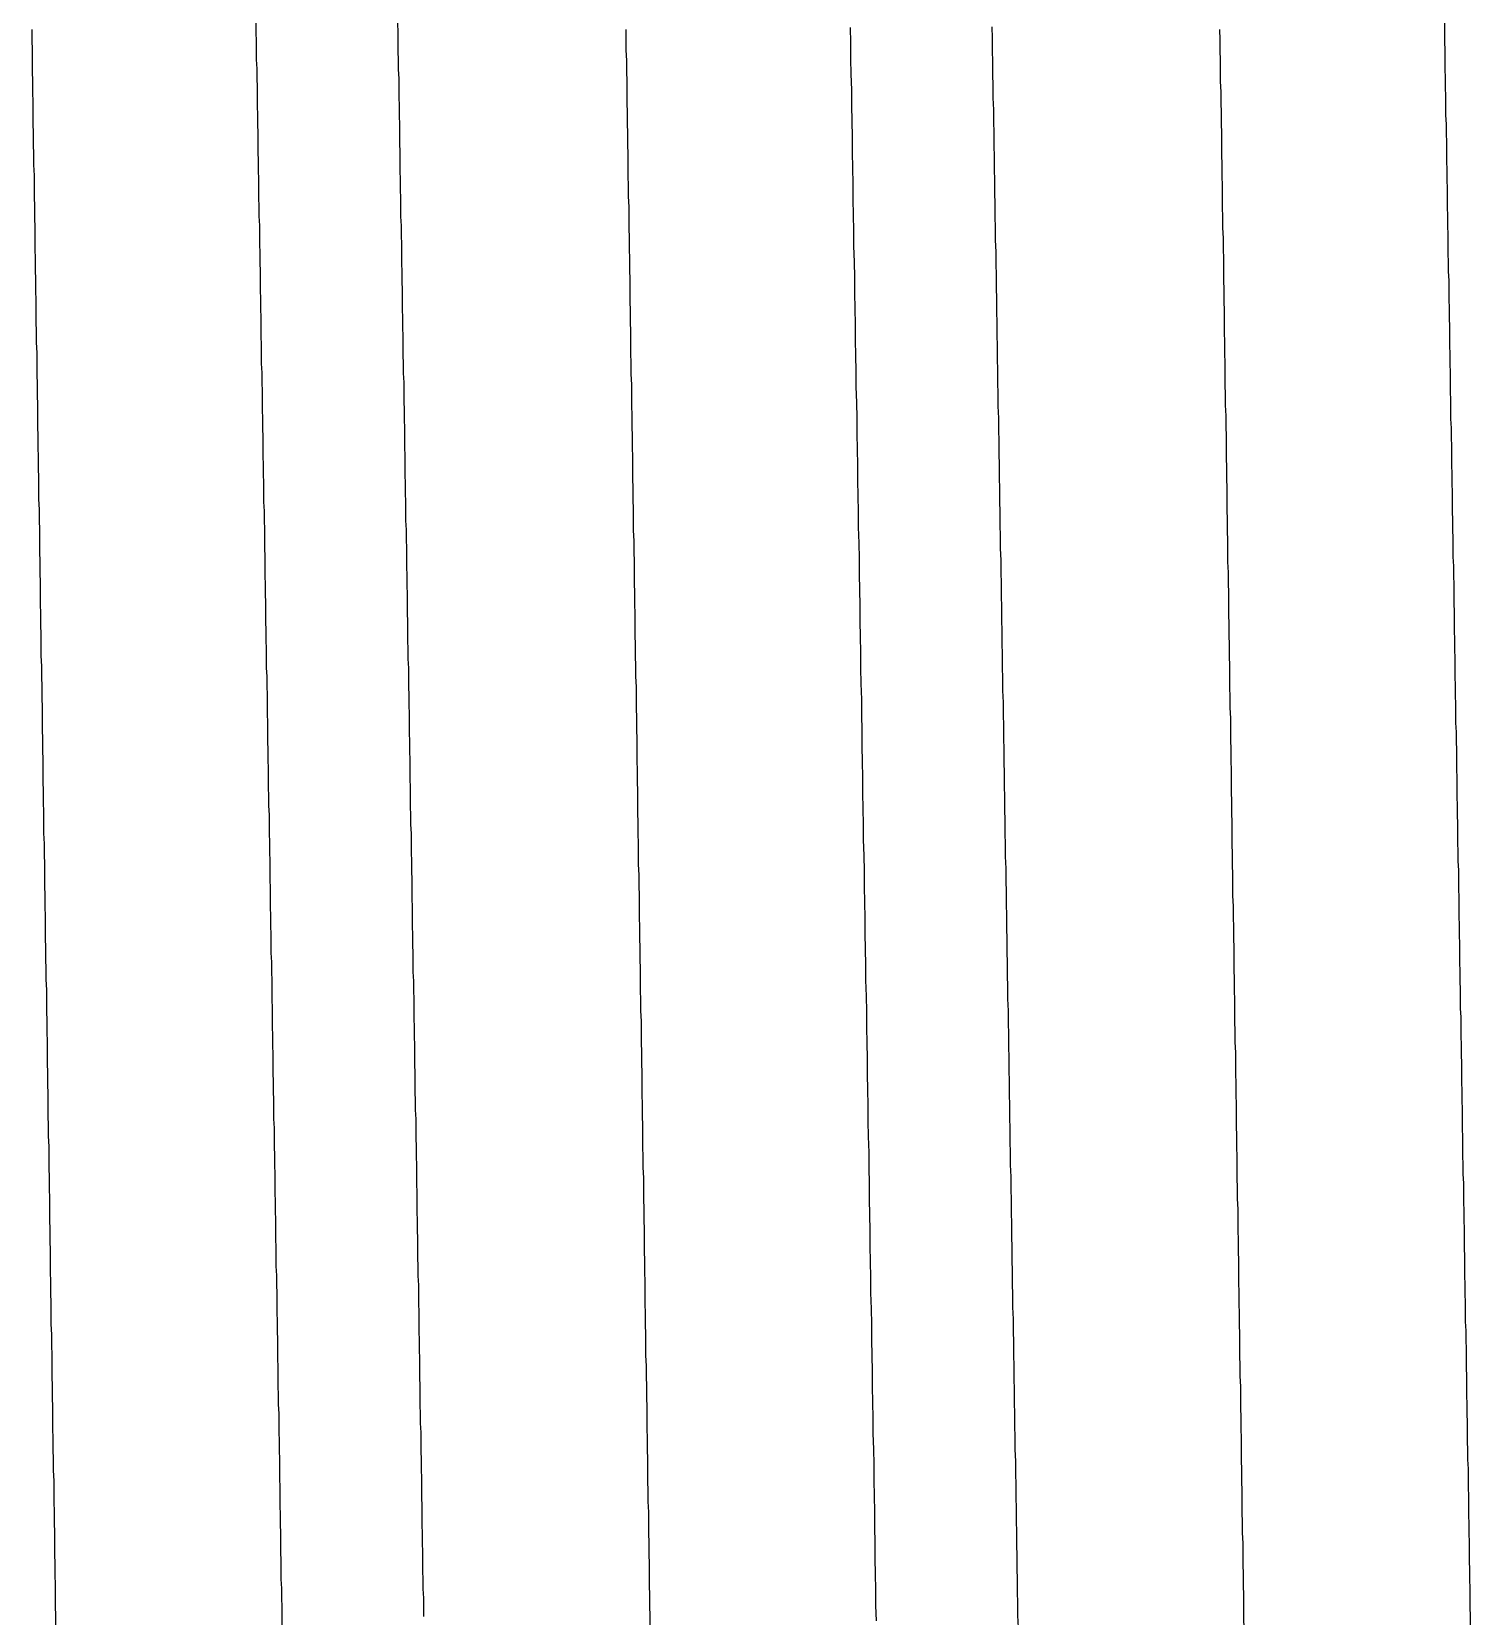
# Model space of a CAD drawing. Header units: millimetres. Extents: x 0 to 5600, y -67 to 2530.
# Drawn here: x 4044.09 to 4047.818, y 930.2 to 934.307 of the extents above; entities that cross this region are included whole.
import ezdxf

# ---------------------------------------------------------------- set-up
doc = ezdxf.new("R2010")
doc.units = ezdxf.units.MM
doc.layers.add('내부선 및 부속', color=4, linetype='Continuous')

msp = doc.modelspace()

# ---------------------------------------------------------------- linework, layer by layer
at = {"layer": '내부선 및 부속', "linetype": 'Continuous', "flags": 128}
for points in [[(4044.6708, 934.3295), (4044.6708, 934.3055), (4044.6718, 934.2815), (4044.6718, 934.2575), (4044.6718, 934.2345), (4044.6728, 934.2105), (4044.6728, 934.1865), (4044.6738, 934.1625), (4044.6738, 934.1385), (4044.6738, 934.1145), (4044.6748, 934.0905), (4044.6748, 934.0665), (4044.6758, 934.0435), (4044.6758, 934.0195), (4044.6758, 933.9955), (4044.6768, 933.9715), (4044.6768, 933.9475), (4044.6778, 933.9235), (4044.6778, 933.8995), (4044.6778, 933.8765), (4044.6788, 933.8525), (4044.6788, 933.8285), (4044.6798, 933.8045), (4044.6798, 933.7805), (4044.6798, 933.7565), (4044.6808, 933.7325), (4044.6808, 933.7085), (4044.6818, 933.6855), (4044.6818, 933.6615), (4044.6818, 933.6375), (4044.6828, 933.6135), (4044.6828, 933.5895), (4044.6838, 933.5655), (4044.6838, 933.5415), (4044.6838, 933.5185), (4044.6838, 933.5185), (4044.6848, 933.4945), (4044.6848, 933.4705), (4044.6848, 933.4465), (4044.6858, 933.4225), (4044.6858, 933.3985), (4044.6868, 933.3745), (4044.6868, 933.3515), (4044.6868, 933.3275), (4044.6878, 933.3035), (4044.6878, 933.2795), (4044.6888, 933.2555), (4044.6888, 933.2315), (4044.6888, 933.2075), (4044.6898, 933.1835), (4044.6898, 933.1605), (4044.6908, 933.1365), (4044.6908, 933.1125), (4044.6908, 933.0885), (4044.6918, 933.0645), (4044.6918, 933.0405), (4044.6928, 933.0165), (4044.6928, 932.9935), (4044.6928, 932.9695), (4044.6938, 932.9455), (4044.6938, 932.9215), (4044.6938, 932.8975), (4044.6948, 932.8735), (4044.6948, 932.8495), (4044.6958, 932.8265), (4044.6958, 932.8025), (4044.6958, 932.7785), (4044.6968, 932.7545), (4044.6968, 932.7305), (4044.6978, 932.7065), (4044.6978, 932.6825), (4044.6978, 932.6585), (4044.6988, 932.6355), (4044.6988, 932.6115), (4044.6998, 932.5875), (4044.6998, 932.5635), (4044.6998, 932.5395), (4044.7008, 932.5155), (4044.7008, 932.4915), (4044.7008, 932.4685), (4044.7018, 932.4445), (4044.7018, 932.4205), (4044.7028, 932.3965), (4044.7028, 932.3725), (4044.7028, 932.3485), (4044.7038, 932.3245), (4044.7038, 932.3005), (4044.7048, 932.2775), (4044.7048, 932.2535), (4044.7048, 932.2295), (4044.7058, 932.2055), (4044.7058, 932.1815), (4044.7068, 932.1575), (4044.7068, 932.1335), (4044.7068, 932.1105), (4044.7078, 932.0865), (4044.7078, 932.0625), (4044.7078, 932.0385), (4044.7088, 932.0145), (4044.7088, 931.9905), (4044.7098, 931.9665), (4044.7098, 931.9435), (4044.7098, 931.9195), (4044.7108, 931.8955), (4044.7108, 931.8715), (4044.7118, 931.8475), (4044.7118, 931.8235), (4044.7118, 931.7995), (4044.7128, 931.7755), (4044.7128, 931.7525), (4044.7128, 931.7285), (4044.7138, 931.7045), (4044.7138, 931.6805), (4044.7148, 931.6565), (4044.7148, 931.6325), (4044.7148, 931.6085), (4044.7158, 931.5855), (4044.7158, 931.5615), (4044.7168, 931.5375), (4044.7168, 931.5135), (4044.7168, 931.4895), (4044.7178, 931.4655), (4044.7178, 931.4415), (4044.7178, 931.4175), (4044.7188, 931.3945), (4044.7188, 931.3705), (4044.7198, 931.3465), (4044.7198, 931.3225), (4044.7198, 931.2985), (4044.7208, 931.2745), (4044.7208, 931.2505), (4044.7218, 931.2275), (4044.7218, 931.2035), (4044.7218, 931.1795), (4044.7228, 931.1555), (4044.7228, 931.1315), (4044.7228, 931.1315), (4044.7228, 931.1075), (4044.7238, 931.0835), (4044.7238, 931.0605), (4044.7248, 931.0365), (4044.7248, 931.0125), (4044.7248, 930.9885), (4044.7258, 930.9645), (4044.7258, 930.9405), (4044.7268, 930.9165), (4044.7268, 930.8925), (4044.7268, 930.8695), (4044.7278, 930.8455), (4044.7278, 930.8215), (4044.7278, 930.7975), (4044.7288, 930.7735), (4044.7288, 930.7495), (4044.7298, 930.7255), (4044.7298, 930.7025), (4044.7298, 930.6785), (4044.7308, 930.6545), (4044.7308, 930.6305), (4044.7318, 930.6065), (4044.7318, 930.5825), (4044.7318, 930.5585), (4044.7328, 930.5345), (4044.7328, 930.5115), (4044.7328, 930.4875), (4044.7338, 930.4635), (4044.7338, 930.4395), (4044.7348, 930.4155), (4044.7348, 930.3915), (4044.7348, 930.3675), (4044.7358, 930.3445), (4044.7358, 930.3205), (4044.7358, 930.2965), (4044.7368, 930.2725), (4044.7368, 930.2485), (4044.7378, 930.2245), (4044.7378, 930.2005), (4044.7378, 930.1775)], [(4045.0378, 934.3285), (4045.0388, 934.3045), (4045.0388, 934.2805), (4045.0388, 934.2565), (4045.0398, 934.2325), (4045.0398, 934.2085), (4045.0408, 934.1855), (4045.0408, 934.1615), (4045.0408, 934.1375), (4045.0418, 934.1135), (4045.0418, 934.0895), (4045.0428, 934.0655), (4045.0428, 934.0415), (4045.0428, 934.0175), (4045.0438, 933.9945), (4045.0438, 933.9705), (4045.0438, 933.9465), (4045.0448, 933.9225), (4045.0448, 933.8985), (4045.0458, 933.8745), (4045.0458, 933.8505), (4045.0458, 933.8275), (4045.0468, 933.8035), (4045.0468, 933.7795), (4045.0478, 933.7555), (4045.0478, 933.7315), (4045.0478, 933.7075), (4045.0488, 933.6835), (4045.0488, 933.6605), (4045.0498, 933.6365), (4045.0498, 933.6125), (4045.0498, 933.5885), (4045.0508, 933.5645), (4045.0508, 933.5405), (4045.0508, 933.5405), (4045.0518, 933.5165), (4045.0518, 933.4925), (4045.0518, 933.4695), (4045.0528, 933.4455), (4045.0528, 933.4215), (4045.0538, 933.3975), (4045.0538, 933.3735), (4045.0538, 933.3495), (4045.0548, 933.3255), (4045.0548, 933.3025), (4045.0558, 933.2785), (4045.0558, 933.2545), (4045.0558, 933.2305), (4045.0568, 933.2065), (4045.0568, 933.1825), (4045.0568, 933.1585), (4045.0578, 933.1355), (4045.0578, 933.1115), (4045.0588, 933.0875), (4045.0588, 933.0635), (4045.0588, 933.0395), (4045.0598, 933.0155), (4045.0598, 932.9915), (4045.0608, 932.9675), (4045.0608, 932.9445), (4045.0608, 932.9205), (4045.0618, 932.8965), (4045.0618, 932.8725), (4045.0628, 932.8485), (4045.0628, 932.8245), (4045.0628, 932.8005), (4045.0638, 932.7775), (4045.0638, 932.7535), (4045.0638, 932.7295), (4045.0648, 932.7055), (4045.0648, 932.6815), (4045.0658, 932.6575), (4045.0658, 932.6335), (4045.0658, 932.6095), (4045.0668, 932.5865), (4045.0668, 932.5625), (4045.0678, 932.5385), (4045.0678, 932.5145), (4045.0678, 932.4905), (4045.0688, 932.4665), (4045.0688, 932.4425), (4045.0698, 932.4195), (4045.0698, 932.3955), (4045.0698, 932.3715), (4045.0708, 932.3475), (4045.0708, 932.3235), (4045.0708, 932.2995), (4045.0718, 932.2755), (4045.0718, 932.2525), (4045.0728, 932.2285), (4045.0728, 932.2045), (4045.0728, 932.1805), (4045.0738, 932.1565), (4045.0738, 932.1325), (4045.0748, 932.1085), (4045.0748, 932.0845), (4045.0748, 932.0615), (4045.0758, 932.0375), (4045.0758, 932.0135), (4045.0758, 931.9895), (4045.0768, 931.9655), (4045.0768, 931.9415), (4045.0778, 931.9175), (4045.0778, 931.8945), (4045.0778, 931.8705), (4045.0788, 931.8465), (4045.0788, 931.8225), (4045.0798, 931.7985), (4045.0798, 931.7745), (4045.0798, 931.7505), (4045.0808, 931.7265), (4045.0808, 931.7035), (4045.0818, 931.6795), (4045.0818, 931.6555), (4045.0818, 931.6315), (4045.0828, 931.6075), (4045.0828, 931.5835), (4045.0828, 931.5595), (4045.0838, 931.5365), (4045.0838, 931.5125), (4045.0848, 931.4885), (4045.0848, 931.4645), (4045.0848, 931.4405), (4045.0858, 931.4165), (4045.0858, 931.3925), (4045.0868, 931.3685), (4045.0868, 931.3455), (4045.0868, 931.3215), (4045.0878, 931.2975), (4045.0878, 931.2735), (4045.0878, 931.2495), (4045.0888, 931.2255), (4045.0888, 931.2015), (4045.0898, 931.1785), (4045.0898, 931.1545), (4045.0898, 931.1545), (4045.0898, 931.1305), (4045.0908, 931.1065), (4045.0908, 931.0825), (4045.0918, 931.0585), (4045.0918, 931.0345), (4045.0918, 931.0115), (4045.0928, 930.9875), (4045.0928, 930.9635), (4045.0928, 930.9395), (4045.0938, 930.9155), (4045.0938, 930.8915), (4045.0948, 930.8675), (4045.0948, 930.8435), (4045.0948, 930.8205), (4045.0958, 930.7965), (4045.0958, 930.7725), (4045.0958, 930.7485), (4045.0968, 930.7245), (4045.0968, 930.7005), (4045.0978, 930.6765), (4045.0978, 930.6535), (4045.0978, 930.6295), (4045.0988, 930.6055), (4045.0988, 930.5815), (4045.0998, 930.5575), (4045.0998, 930.5335), (4045.0998, 930.5095), (4045.1008, 930.4855), (4045.1008, 930.4625), (4045.1008, 930.4385), (4045.1018, 930.4145), (4045.1018, 930.3905), (4045.1028, 930.3665), (4045.1028, 930.3425), (4045.1028, 930.3185), (4045.1038, 930.2955), (4045.1038, 930.2715), (4045.1048, 930.2475), (4045.1048, 930.2235), (4045.1048, 930.1995)], [(4046.2108, 934.3175), (4046.2118, 934.2775), (4046.2118, 934.2365), (4046.2128, 934.1965), (4046.2138, 934.1555), (4046.2138, 934.1155), (4046.2148, 934.0745), (4046.2158, 934.0345), (4046.2158, 933.9935), (4046.2168, 933.9535), (4046.2178, 933.9125), (4046.2178, 933.8725), (4046.2188, 933.8315), (4046.2198, 933.7915), (4046.2198, 933.7505), (4046.2208, 933.7105), (4046.2218, 933.6695), (4046.2218, 933.6295), (4046.2228, 933.5885), (4046.2238, 933.5485), (4046.2238, 933.5075), (4046.2248, 933.4675), (4046.2258, 933.4265), (4046.2258, 933.3865), (4046.2268, 933.3455), (4046.2278, 933.3055), (4046.2278, 933.3055), (4046.2278, 933.2645), (4046.2288, 933.2245), (4046.2298, 933.1835), (4046.2298, 933.1435), (4046.2308, 933.1035), (4046.2318, 933.0625), (4046.2318, 933.0225), (4046.2328, 932.9815), (4046.2338, 932.9415), (4046.2338, 932.9005), (4046.2348, 932.8605), (4046.2358, 932.8195), (4046.2358, 932.7795), (4046.2368, 932.7385), (4046.2378, 932.6985), (4046.2378, 932.6575), (4046.2388, 932.6175), (4046.2398, 932.5765), (4046.2398, 932.5365), (4046.2408, 932.4955), (4046.2408, 932.4555), (4046.2418, 932.4145), (4046.2428, 932.3745), (4046.2428, 932.3335), (4046.2438, 932.2935), (4046.2448, 932.2525), (4046.2448, 932.2125), (4046.2458, 932.1715), (4046.2468, 932.1315), (4046.2468, 932.0905), (4046.2478, 932.0505), (4046.2488, 932.0095), (4046.2488, 931.9695), (4046.2498, 931.9295), (4046.2508, 931.8885), (4046.2508, 931.8485), (4046.2518, 931.8075), (4046.2528, 931.7675), (4046.2528, 931.7265), (4046.2538, 931.6865), (4046.2548, 931.6455), (4046.2548, 931.6055), (4046.2558, 931.5645), (4046.2568, 931.5245), (4046.2568, 931.4835), (4046.2578, 931.4435), (4046.2588, 931.4025), (4046.2588, 931.3625), (4046.2598, 931.3215), (4046.2598, 931.2815), (4046.2608, 931.2405), (4046.2618, 931.2005), (4046.2618, 931.1595), (4046.2628, 931.1195), (4046.2638, 931.0785), (4046.2638, 931.0385), (4046.2648, 930.9975), (4046.2658, 930.9575), (4046.2658, 930.9165), (4046.2668, 930.8765), (4046.2678, 930.8355), (4046.2678, 930.7955), (4046.2688, 930.7545), (4046.2698, 930.7145), (4046.2698, 930.6745), (4046.2708, 930.6335), (4046.2718, 930.5935), (4046.2718, 930.5525), (4046.2728, 930.5125), (4046.2738, 930.4715), (4046.2738, 930.4315), (4046.2748, 930.3905), (4046.2748, 930.3505), (4046.2758, 930.3095), (4046.2768, 930.2695), (4046.2768, 930.2285), (4046.2778, 930.1885)], [(4046.5778, 934.3195), (4046.5788, 934.2895), (4046.5788, 934.2585), (4046.5798, 934.2275), (4046.5798, 934.1965), (4046.5808, 934.1665), (4046.5808, 934.1355), (4046.5818, 934.1045), (4046.5818, 934.0745), (4046.5828, 934.0435), (4046.5828, 934.0125), (4046.5838, 933.9815), (4046.5838, 933.9515), (4046.5848, 933.9205), (4046.5848, 933.8895), (4046.5858, 933.8595), (4046.5858, 933.8285), (4046.5868, 933.7975), (4046.5868, 933.7665), (4046.5878, 933.7365), (4046.5878, 933.7055), (4046.5888, 933.6745), (4046.5888, 933.6435), (4046.5898, 933.6135), (4046.5898, 933.5825), (4046.5908, 933.5515), (4046.5908, 933.5215), (4046.5918, 933.4905), (4046.5918, 933.4595), (4046.5928, 933.4285), (4046.5928, 933.3985), (4046.5938, 933.3675), (4046.5938, 933.3365), (4046.5948, 933.3055), (4046.5948, 933.2755), (4046.5958, 933.2445), (4046.5958, 933.2135), (4046.5968, 933.1835), (4046.5968, 933.1835), (4046.5968, 933.1525), (4046.5978, 933.1215), (4046.5978, 933.0905), (4046.5988, 933.0605), (4046.5988, 933.0295), (4046.5998, 932.9985), (4046.5998, 932.9675), (4046.6008, 932.9375), (4046.6008, 932.9065), (4046.6018, 932.8755), (4046.6018, 932.8455), (4046.6028, 932.8145), (4046.6028, 932.7835), (4046.6038, 932.7525), (4046.6038, 932.7225), (4046.6048, 932.6915), (4046.6048, 932.6605), (4046.6058, 932.6295), (4046.6058, 932.5995), (4046.6068, 932.5685), (4046.6068, 932.5375), (4046.6078, 932.5075), (4046.6078, 932.4765), (4046.6088, 932.4455), (4046.6088, 932.4145), (4046.6098, 932.3845), (4046.6098, 932.3535), (4046.6108, 932.3225), (4046.6108, 932.2915), (4046.6118, 932.2615), (4046.6118, 932.2305), (4046.6128, 932.1995), (4046.6128, 932.1695), (4046.6138, 932.1385), (4046.6138, 932.1075), (4046.6148, 932.0765), (4046.6148, 932.0465), (4046.6158, 932.0155), (4046.6158, 931.9845), (4046.6168, 931.9545), (4046.6168, 931.9235), (4046.6178, 931.8925), (4046.6178, 931.8615), (4046.6188, 931.8315), (4046.6188, 931.8005), (4046.6198, 931.7695), (4046.6198, 931.7385), (4046.6208, 931.7085), (4046.6208, 931.6775), (4046.6218, 931.6465), (4046.6218, 931.6165), (4046.6228, 931.5855), (4046.6228, 931.5545), (4046.6238, 931.5235), (4046.6238, 931.4935), (4046.6248, 931.4625), (4046.6248, 931.4315), (4046.6258, 931.4005), (4046.6258, 931.3705), (4046.6268, 931.3395), (4046.6268, 931.3085), (4046.6278, 931.2785), (4046.6278, 931.2475), (4046.6288, 931.2165), (4046.6288, 931.1855), (4046.6298, 931.1555), (4046.6298, 931.1245), (4046.6308, 931.0935), (4046.6308, 931.0625), (4046.6318, 931.0325), (4046.6318, 931.0015), (4046.6328, 930.9705), (4046.6328, 930.9405), (4046.6338, 930.9095), (4046.6338, 930.8785), (4046.6348, 930.8475), (4046.6348, 930.8175), (4046.6358, 930.7865), (4046.6358, 930.7555), (4046.6368, 930.7245), (4046.6368, 930.6945), (4046.6378, 930.6635), (4046.6378, 930.6325), (4046.6388, 930.6025), (4046.6388, 930.5715), (4046.6398, 930.5405), (4046.6398, 930.5095), (4046.6408, 930.4795), (4046.6408, 930.4485), (4046.6418, 930.4175), (4046.6418, 930.3865), (4046.6428, 930.3565), (4046.6428, 930.3255), (4046.6438, 930.2945), (4046.6438, 930.2645), (4046.6448, 930.2335), (4046.6448, 930.2025), (4046.6458, 930.1715)], [(4047.7508, 934.3295), (4047.7508, 934.3055), (4047.7508, 934.2815), (4047.7518, 934.2575), (4047.7518, 934.2345), (4047.7518, 934.2105), (4047.7528, 934.1865), (4047.7528, 934.1625), (4047.7538, 934.1385), (4047.7538, 934.1145), (4047.7538, 934.0905), (4047.7548, 934.0665), (4047.7548, 934.0435), (4047.7558, 934.0195), (4047.7558, 933.9955), (4047.7558, 933.9715), (4047.7568, 933.9475), (4047.7568, 933.9235), (4047.7578, 933.8995), (4047.7578, 933.8765), (4047.7578, 933.8525), (4047.7588, 933.8285), (4047.7588, 933.8045), (4047.7598, 933.7805), (4047.7598, 933.7565), (4047.7598, 933.7325), (4047.7608, 933.7085), (4047.7608, 933.6855), (4047.7618, 933.6615), (4047.7618, 933.6375), (4047.7618, 933.6135), (4047.7628, 933.5895), (4047.7628, 933.5655), (4047.7638, 933.5415), (4047.7638, 933.5185), (4047.7638, 933.5185), (4047.7638, 933.4945), (4047.7648, 933.4705), (4047.7648, 933.4465), (4047.7658, 933.4225), (4047.7658, 933.3985), (4047.7658, 933.3745), (4047.7668, 933.3515), (4047.7668, 933.3275), (4047.7668, 933.3035), (4047.7678, 933.2795), (4047.7678, 933.2555), (4047.7688, 933.2315), (4047.7688, 933.2075), (4047.7688, 933.1835), (4047.7698, 933.1605), (4047.7698, 933.1365), (4047.7708, 933.1125), (4047.7708, 933.0885), (4047.7708, 933.0645), (4047.7718, 933.0405), (4047.7718, 933.0165), (4047.7728, 932.9935), (4047.7728, 932.9695), (4047.7728, 932.9455), (4047.7738, 932.9215), (4047.7738, 932.8975), (4047.7748, 932.8735), (4047.7748, 932.8495), (4047.7748, 932.8255), (4047.7758, 932.8025), (4047.7758, 932.7785), (4047.7758, 932.7545), (4047.7768, 932.7305), (4047.7768, 932.7065), (4047.7778, 932.6825), (4047.7778, 932.6585), (4047.7778, 932.6355), (4047.7788, 932.6115), (4047.7788, 932.5875), (4047.7798, 932.5635), (4047.7798, 932.5395), (4047.7798, 932.5155), (4047.7808, 932.4915), (4047.7808, 932.4685), (4047.7818, 932.4445), (4047.7818, 932.4205), (4047.7818, 932.3965), (4047.7828, 932.3725), (4047.7828, 932.3485), (4047.7828, 932.3245), (4047.7838, 932.3005), (4047.7838, 932.2775), (4047.7848, 932.2535), (4047.7848, 932.2295), (4047.7848, 932.2055), (4047.7858, 932.1815), (4047.7858, 932.1575), (4047.7868, 932.1335), (4047.7868, 932.1105), (4047.7868, 932.0865), (4047.7878, 932.0625), (4047.7878, 932.0385), (4047.7878, 932.0145), (4047.7888, 931.9905), (4047.7888, 931.9665), (4047.7898, 931.9425), (4047.7898, 931.9195), (4047.7898, 931.8955), (4047.7908, 931.8715), (4047.7908, 931.8475), (4047.7918, 931.8235), (4047.7918, 931.7995), (4047.7918, 931.7755), (4047.7928, 931.7525), (4047.7928, 931.7285), (4047.7928, 931.7045), (4047.7938, 931.6805), (4047.7938, 931.6565), (4047.7948, 931.6325), (4047.7948, 931.6085), (4047.7948, 931.5855), (4047.7958, 931.5615), (4047.7958, 931.5375), (4047.7968, 931.5135), (4047.7968, 931.4895), (4047.7968, 931.4655), (4047.7978, 931.4415), (4047.7978, 931.4175), (4047.7978, 931.3945), (4047.7988, 931.3705), (4047.7988, 931.3465), (4047.7998, 931.3225), (4047.7998, 931.2985), (4047.7998, 931.2745), (4047.8008, 931.2505), (4047.8008, 931.2275), (4047.8018, 931.2035), (4047.8018, 931.1795), (4047.8018, 931.1555), (4047.8028, 931.1315), (4047.8028, 931.1315), (4047.8028, 931.1075), (4047.8028, 931.0835), (4047.8038, 931.0595), (4047.8038, 931.0365), (4047.8048, 931.0125), (4047.8048, 930.9885), (4047.8048, 930.9645), (4047.8058, 930.9405), (4047.8058, 930.9165), (4047.8068, 930.8925), (4047.8068, 930.8695), (4047.8068, 930.8455), (4047.8078, 930.8215), (4047.8078, 930.7975), (4047.8078, 930.7735), (4047.8088, 930.7495), (4047.8088, 930.7255), (4047.8098, 930.7025), (4047.8098, 930.6785), (4047.8098, 930.6545), (4047.8108, 930.6305), (4047.8108, 930.6065), (4047.8118, 930.5825), (4047.8118, 930.5585), (4047.8118, 930.5345), (4047.8128, 930.5115), (4047.8128, 930.4875), (4047.8128, 930.4635), (4047.8138, 930.4395), (4047.8138, 930.4155), (4047.8148, 930.3915), (4047.8148, 930.3675), (4047.8148, 930.3445), (4047.8158, 930.3205), (4047.8158, 930.2965), (4047.8168, 930.2725), (4047.8168, 930.2485), (4047.8168, 930.2245), (4047.8178, 930.2005), (4047.8178, 930.1765)], [(4044.0898, 934.3125), (4044.0898, 934.2855), (4044.0908, 934.2585), (4044.0908, 934.2315), (4044.0908, 934.2045), (4044.0918, 934.1775), (4044.0918, 934.1505), (4044.0928, 934.1235), (4044.0928, 934.0965), (4044.0928, 934.0695), (4044.0938, 934.0425), (4044.0938, 934.0155), (4044.0948, 933.9885), (4044.0948, 933.9615), (4044.0958, 933.9335), (4044.0958, 933.9065), (4044.0958, 933.8795), (4044.0968, 933.8525), (4044.0968, 933.8255), (4044.0978, 933.7985), (4044.0978, 933.7715), (4044.0978, 933.7445), (4044.0988, 933.7175), (4044.0988, 933.6905), (4044.0998, 933.6635), (4044.0998, 933.6365), (4044.1008, 933.6095), (4044.1008, 933.5825), (4044.1008, 933.5555), (4044.1018, 933.5285), (4044.1018, 933.5015), (4044.1028, 933.4745), (4044.1028, 933.4465), (4044.1028, 933.4195), (4044.1038, 933.3925), (4044.1038, 933.3655), (4044.1048, 933.3385), (4044.1048, 933.3115), (4044.1048, 933.2845), (4044.1058, 933.2575), (4044.1058, 933.2305), (4044.1068, 933.2035), (4044.1068, 933.1765), (4044.1078, 933.1495), (4044.1078, 933.1225), (4044.1078, 933.0955), (4044.1078, 933.0955), (4044.1088, 933.0685), (4044.1088, 933.0415), (4044.1098, 933.0145), (4044.1098, 932.9865), (4044.1098, 932.9595), (4044.1108, 932.9325), (4044.1108, 932.9055), (4044.1118, 932.8785), (4044.1118, 932.8515), (4044.1118, 932.8245), (4044.1128, 932.7975), (4044.1128, 932.7705), (4044.1138, 932.7435), (4044.1138, 932.7165), (4044.1138, 932.6895), (4044.1148, 932.6625), (4044.1148, 932.6355), (4044.1158, 932.6085), (4044.1158, 932.5815), (4044.1168, 932.5545), (4044.1168, 932.5275), (4044.1168, 932.4995), (4044.1178, 932.4725), (4044.1178, 932.4455), (4044.1188, 932.4185), (4044.1188, 932.3915), (4044.1188, 932.3645), (4044.1198, 932.3375), (4044.1198, 932.3105), (4044.1208, 932.2835), (4044.1208, 932.2565), (4044.1208, 932.2295), (4044.1218, 932.2025), (4044.1218, 932.1755), (4044.1228, 932.1485), (4044.1228, 932.1215), (4044.1228, 932.0945), (4044.1238, 932.0675), (4044.1238, 932.0405), (4044.1248, 932.0125), (4044.1248, 931.9855), (4044.1248, 931.9585), (4044.1258, 931.9315), (4044.1258, 931.9045), (4044.1268, 931.8775), (4044.1268, 931.8505), (4044.1278, 931.8235), (4044.1278, 931.7965), (4044.1278, 931.7695), (4044.1288, 931.7425), (4044.1288, 931.7155), (4044.1298, 931.6885), (4044.1298, 931.6615), (4044.1298, 931.6345), (4044.1308, 931.6075), (4044.1308, 931.5805), (4044.1318, 931.5535), (4044.1318, 931.5255), (4044.1318, 931.4985), (4044.1328, 931.4715), (4044.1328, 931.4445), (4044.1338, 931.4175), (4044.1338, 931.3905), (4044.1338, 931.3635), (4044.1348, 931.3365), (4044.1348, 931.3095), (4044.1358, 931.2825), (4044.1358, 931.2555), (4044.1358, 931.2285), (4044.1368, 931.2015), (4044.1368, 931.1745), (4044.1378, 931.1475), (4044.1378, 931.1205), (4044.1378, 931.0935), (4044.1388, 931.0665), (4044.1388, 931.0385), (4044.1398, 931.0115), (4044.1398, 930.9845), (4044.1398, 930.9575), (4044.1408, 930.9305), (4044.1408, 930.9035), (4044.1418, 930.8765), (4044.1418, 930.8495), (4044.1418, 930.8225), (4044.1428, 930.7955), (4044.1428, 930.7685), (4044.1438, 930.7415), (4044.1438, 930.7145), (4044.1438, 930.6875), (4044.1448, 930.6605), (4044.1448, 930.6335), (4044.1458, 930.6065), (4044.1458, 930.5785), (4044.1468, 930.5515), (4044.1468, 930.5245), (4044.1468, 930.4975), (4044.1478, 930.4705), (4044.1478, 930.4435), (4044.1488, 930.4165), (4044.1488, 930.3895), (4044.1488, 930.3895), (4044.1488, 930.3625), (4044.1498, 930.3355), (4044.1498, 930.3085), (4044.1508, 930.2815), (4044.1508, 930.2545), (4044.1508, 930.2275), (4044.1518, 930.2005), (4044.1518, 930.2005)], [(4045.6298, 934.3125), (4045.6298, 934.2855), (4045.6298, 934.2585), (4045.6308, 934.2315), (4045.6308, 934.2045), (4045.6318, 934.1775), (4045.6318, 934.1505), (4045.6318, 934.1235), (4045.6328, 934.0965), (4045.6328, 934.0695), (4045.6338, 934.0425), (4045.6338, 934.0155), (4045.6348, 933.9885), (4045.6348, 933.9615), (4045.6348, 933.9335), (4045.6358, 933.9065), (4045.6358, 933.8795), (4045.6368, 933.8525), (4045.6368, 933.8255), (4045.6368, 933.7985), (4045.6378, 933.7715), (4045.6378, 933.7445), (4045.6388, 933.7175), (4045.6388, 933.6905), (4045.6398, 933.6635), (4045.6398, 933.6365), (4045.6398, 933.6095), (4045.6408, 933.5825), (4045.6408, 933.5555), (4045.6418, 933.5285), (4045.6418, 933.5015), (4045.6418, 933.4745), (4045.6428, 933.4465), (4045.6428, 933.4195), (4045.6438, 933.3925), (4045.6438, 933.3655), (4045.6438, 933.3385), (4045.6448, 933.3115), (4045.6448, 933.2845), (4045.6458, 933.2575), (4045.6458, 933.2305), (4045.6468, 933.2035), (4045.6468, 933.1765), (4045.6468, 933.1495), (4045.6478, 933.1225), (4045.6478, 933.0955), (4045.6478, 933.0955), (4045.6488, 933.0685), (4045.6488, 933.0415), (4045.6488, 933.0145), (4045.6498, 932.9865), (4045.6498, 932.9595), (4045.6508, 932.9325), (4045.6508, 932.9055), (4045.6508, 932.8785), (4045.6518, 932.8515), (4045.6518, 932.8245), (4045.6528, 932.7975), (4045.6528, 932.7705), (4045.6528, 932.7435), (4045.6538, 932.7165), (4045.6538, 932.6895), (4045.6548, 932.6625), (4045.6548, 932.6355), (4045.6558, 932.6085), (4045.6558, 932.5815), (4045.6558, 932.5545), (4045.6568, 932.5275), (4045.6568, 932.4995), (4045.6578, 932.4725), (4045.6578, 932.4455), (4045.6578, 932.4185), (4045.6588, 932.3915), (4045.6588, 932.3645), (4045.6598, 932.3375), (4045.6598, 932.3105), (4045.6598, 932.2835), (4045.6608, 932.2565), (4045.6608, 932.2295), (4045.6618, 932.2025), (4045.6618, 932.1755), (4045.6618, 932.1485), (4045.6628, 932.1215), (4045.6628, 932.0945), (4045.6638, 932.0675), (4045.6638, 932.0405), (4045.6638, 932.0125), (4045.6648, 931.9855), (4045.6648, 931.9585), (4045.6658, 931.9315), (4045.6658, 931.9045), (4045.6668, 931.8775), (4045.6668, 931.8505), (4045.6668, 931.8235), (4045.6678, 931.7965), (4045.6678, 931.7695), (4045.6688, 931.7425), (4045.6688, 931.7155), (4045.6688, 931.6885), (4045.6698, 931.6615), (4045.6698, 931.6345), (4045.6708, 931.6075), (4045.6708, 931.5805), (4045.6708, 931.5535), (4045.6718, 931.5255), (4045.6718, 931.4985), (4045.6728, 931.4715), (4045.6728, 931.4445), (4045.6728, 931.4175), (4045.6738, 931.3905), (4045.6738, 931.3635), (4045.6748, 931.3365), (4045.6748, 931.3095), (4045.6748, 931.2825), (4045.6758, 931.2555), (4045.6758, 931.2285), (4045.6768, 931.2015), (4045.6768, 931.1745), (4045.6768, 931.1475), (4045.6778, 931.1205), (4045.6778, 931.0935), (4045.6788, 931.0665), (4045.6788, 931.0385), (4045.6788, 931.0115), (4045.6798, 930.9845), (4045.6798, 930.9575), (4045.6808, 930.9305), (4045.6808, 930.9035), (4045.6808, 930.8765), (4045.6818, 930.8495), (4045.6818, 930.8225), (4045.6828, 930.7955), (4045.6828, 930.7685), (4045.6838, 930.7415), (4045.6838, 930.7145), (4045.6838, 930.6875), (4045.6848, 930.6605), (4045.6848, 930.6335), (4045.6858, 930.6065), (4045.6858, 930.5785), (4045.6858, 930.5515), (4045.6868, 930.5245), (4045.6868, 930.4975), (4045.6878, 930.4705), (4045.6878, 930.4435), (4045.6878, 930.4165), (4045.6888, 930.3895), (4045.6888, 930.3895), (4045.6888, 930.3625), (4045.6898, 930.3355), (4045.6898, 930.3085), (4045.6898, 930.2815), (4045.6908, 930.2545), (4045.6908, 930.2275), (4045.6918, 930.2005), (4045.6918, 930.2005)], [(4047.2308, 930.2005), (4047.2308, 930.2275), (4047.2308, 930.2545), (4047.2298, 930.2815), (4047.2298, 930.3085), (4047.2288, 930.3355), (4047.2288, 930.3625), (4047.2288, 930.3895), (4047.2278, 930.4165), (4047.2278, 930.4435), (4047.2268, 930.4705), (4047.2268, 930.4975), (4047.2268, 930.5245), (4047.2258, 930.5515), (4047.2258, 930.5785), (4047.2248, 930.6065), (4047.2248, 930.6335), (4047.2248, 930.6605), (4047.2238, 930.6875), (4047.2238, 930.7145), (4047.2228, 930.7415), (4047.2228, 930.7685), (4047.2228, 930.7955), (4047.2218, 930.8225), (4047.2218, 930.8495), (4047.2208, 930.8765), (4047.2208, 930.9035), (4047.2208, 930.9305), (4047.2198, 930.9575), (4047.2198, 930.9845), (4047.2188, 931.0115), (4047.2188, 931.0385), (4047.2178, 931.0665), (4047.2178, 931.0935), (4047.2178, 931.1205), (4047.2168, 931.1475), (4047.2168, 931.1745), (4047.2158, 931.2015), (4047.2158, 931.2285), (4047.2158, 931.2555), (4047.2148, 931.2825), (4047.2148, 931.3095), (4047.2138, 931.3365), (4047.2138, 931.3635), (4047.2138, 931.3905), (4047.2128, 931.4175), (4047.2128, 931.4445), (4047.2118, 931.4715), (4047.2118, 931.4985), (4047.2118, 931.5255), (4047.2108, 931.5535), (4047.2108, 931.5805), (4047.2098, 931.6075), (4047.2098, 931.6345), (4047.2098, 931.6615), (4047.2088, 931.6885), (4047.2088, 931.7155), (4047.2078, 931.7425), (4047.2078, 931.7695), (4047.2078, 931.7965), (4047.2068, 931.8235), (4047.2068, 931.8505), (4047.2058, 931.8775), (4047.2058, 931.9045), (4047.2058, 931.9315), (4047.2048, 931.9585), (4047.2048, 931.9855), (4047.2038, 932.0125), (4047.2038, 932.0405), (4047.2028, 932.0675), (4047.2028, 932.0945), (4047.2028, 932.1215), (4047.2018, 932.1485), (4047.2018, 932.1755), (4047.2008, 932.2025), (4047.2008, 932.2295), (4047.2008, 932.2565), (4047.1998, 932.2835), (4047.1998, 932.3105), (4047.1988, 932.3375), (4047.1988, 932.3645), (4047.1988, 932.3915), (4047.1978, 932.4185), (4047.1978, 932.4455), (4047.1968, 932.4725), (4047.1968, 932.4995), (4047.1968, 932.5275), (4047.1958, 932.5545), (4047.1958, 932.5815), (4047.1948, 932.6085), (4047.1948, 932.6355), (4047.1948, 932.6625), (4047.1938, 932.6895), (4047.1938, 932.7165), (4047.1928, 932.7435), (4047.1928, 932.7705), (4047.1918, 932.7975), (4047.1918, 932.8245), (4047.1918, 932.8515), (4047.1908, 932.8785), (4047.1908, 932.9055), (4047.1908, 932.9055), (4047.1898, 932.9325), (4047.1898, 932.9595), (4047.1898, 932.9865), (4047.1888, 933.0145), (4047.1888, 933.0415), (4047.1878, 933.0685), (4047.1878, 933.0955), (4047.1878, 933.1225), (4047.1868, 933.1495), (4047.1868, 933.1765), (4047.1858, 933.2035), (4047.1858, 933.2305), (4047.1858, 933.2575), (4047.1848, 933.2845), (4047.1848, 933.3115), (4047.1838, 933.3385), (4047.1838, 933.3655), (4047.1828, 933.3925), (4047.1828, 933.4195), (4047.1828, 933.4465), (4047.1818, 933.4745), (4047.1818, 933.5015), (4047.1808, 933.5285), (4047.1808, 933.5555), (4047.1808, 933.5825), (4047.1798, 933.6095), (4047.1798, 933.6365), (4047.1788, 933.6635), (4047.1788, 933.6905), (4047.1788, 933.7175), (4047.1778, 933.7445), (4047.1778, 933.7715), (4047.1768, 933.7985), (4047.1768, 933.8255), (4047.1758, 933.8525), (4047.1758, 933.8795), (4047.1758, 933.9065), (4047.1748, 933.9335), (4047.1748, 933.9615), (4047.1738, 933.9885), (4047.1738, 934.0155), (4047.1738, 934.0425), (4047.1728, 934.0695), (4047.1728, 934.0965), (4047.1718, 934.1235), (4047.1718, 934.1505), (4047.1708, 934.1775), (4047.1708, 934.2045), (4047.1708, 934.2315), (4047.1698, 934.2585), (4047.1698, 934.2855), (4047.1688, 934.3125)], [(4044.1518, 930.2005), (4044.1518, 930.1735)], [(4045.6918, 930.2005), (4045.6928, 930.1255)], [(4047.2328, 930.1255), (4047.2308, 930.2005), (4047.2308, 930.2005)]]:
    msp.add_lwpolyline(points, dxfattribs=at)

doc.saveas('drawing.dxf')
